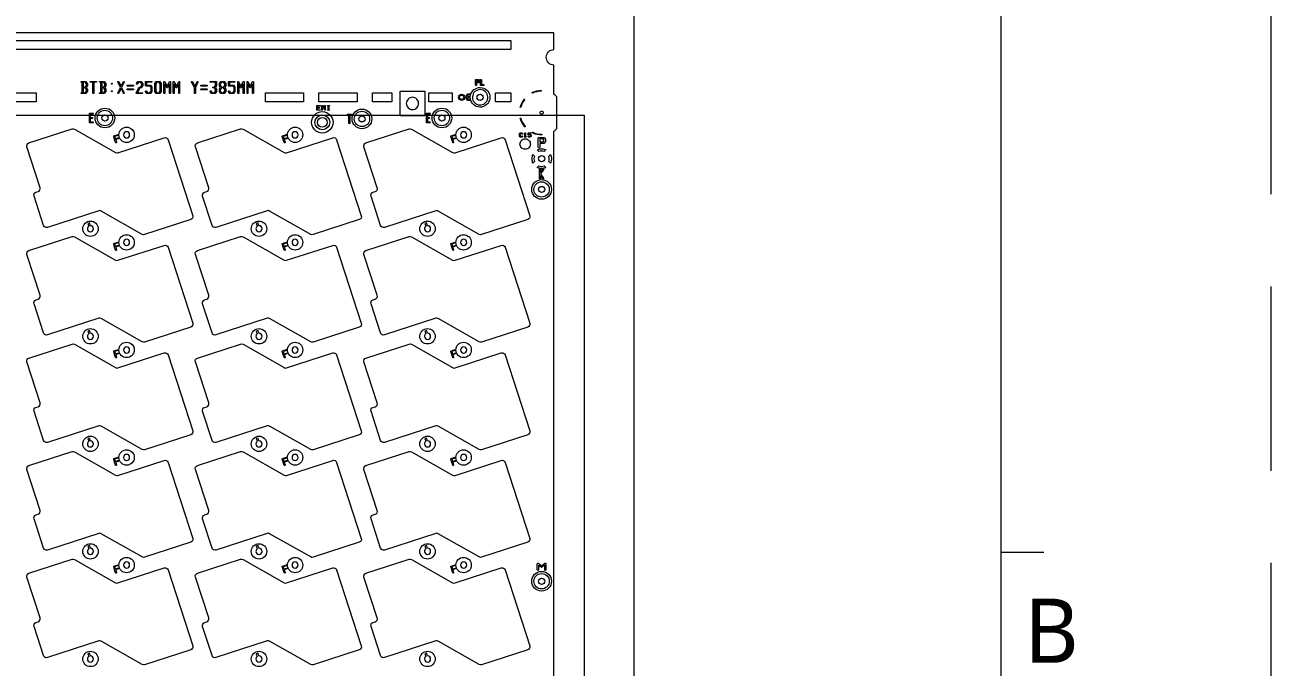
# Model space of a CAD drawing. Extents: x 3811 to 4077, y -444 to -307.
# Drawn here: x 4056.54 to 4076.8, y -376.53 to -366.08 of the extents above; entities that cross this region are included whole.
import ezdxf

# ---------------------------------------------------------------- set-up
doc = ezdxf.new("R2010")
doc.units = 0
doc.linetypes.add('PHANTOM', pattern=[29.5, 9.5, -1.5, 3, -1.5, 3, -1.5, 9.5])
doc.layers.get('0').update_dxf_attribs({"lineweight": 9})
doc.layers.add('0PAPERF', color=2, linetype='PHANTOM', lineweight=9, plot=False)
doc.layers.add('備註', color=1, linetype='Continuous', lineweight=9)
doc.styles.get("Standard").update_dxf_attribs({"font": 'PMingLiU.ttf'})

msp = doc.modelspace()

# ---------------------------------------------------------------- linework, layer by layer
for p, q in [((4072.407, -441.545), (4072.407, -348.532)), ((4057.477, -367.195), (4057.454, -367.195)), ((4057.777, -367.195), (4057.754, -367.195)), ((4061.472, -367.467), (4061.461, -367.467)), ((4065.081, -368.325), (4065.054, -368.298)), ((4072.407, -374.659), (4073.104, -374.659))]:
    msp.add_line(p, q)
at = {"linetype": 'Continuous'}
for points in [[(4038.337, -408.525, -1), (4038.337, -408.485), (4038.437, -408.485), (4038.437, -406.805), (4038.437, -386.525), (4038.337, -386.525, -1), (4038.337, -386.485), (4038.437, -386.485), (4038.437, -366.205), (4038.437, -364.525), (4038.337, -364.525, -1), (4038.337, -364.485), (4038.437, -364.485), (4038.437, -362.355), (4039.737, -362.355), (4065.137, -362.355), (4066.437, -362.355), (4066.437, -364.485), (4066.537, -364.485, -1), (4066.537, -364.525), (4066.437, -364.525), (4066.437, -366.205)], [(4065.137, -396.13), (4065.137, -386.804, 0.044688), (4065.187, -386.764), (4065.187, -386.246, 0.044688), (4065.137, -386.205), (4065.137, -376.88), (4065.137, -367.804, 0.044688), (4065.187, -367.764), (4065.187, -367.246, 0.044688), (4065.137, -367.205), (4065.137, -366.73, -0.414215), (4065.012, -366.605, -0.414215), (4065.137, -366.48), (4065.137, -366.205), (4039.737, -366.205)], [(4066.437, -366.205), (4066.437, -386.485), (4066.537, -386.485, -1), (4066.537, -386.525), (4066.437, -386.525), (4066.437, -406.055), (4066.242, -406.055), (4066.242, -406.955), (4066.437, -406.955), (4066.437, -408.485), (4066.537, -408.485, -1), (4066.537, -408.525), (4066.437, -408.525), (4066.437, -410.655), (4065.137, -410.655)], [(4057.454, -367.195, -1), (4057.454, -367.18), (4057.469, -367.18), (4057.469, -367.095), (4057.469, -367.011), (4057.454, -367.011, -1), (4057.454, -366.996), (4057.477, -366.996), (4057.521, -366.996, -0.240361), (4057.527, -366.999), (4057.55, -367.03, -0.159612), (4057.551, -367.034), (4057.551, -367.065, -0.159612), (4057.55, -367.069), (4057.531, -367.095), (4057.55, -367.121, -0.159612), (4057.551, -367.126), (4057.551, -367.157, -0.159612), (4057.55, -367.161), (4057.527, -367.192, -0.240361), (4057.521, -367.195), (4057.477, -367.195)], [(4057.754, -367.195, -1), (4057.754, -367.18), (4057.769, -367.18), (4057.769, -367.095), (4057.769, -367.011), (4057.754, -367.011, -1), (4057.754, -366.996), (4057.777, -366.996), (4057.821, -366.996, -0.240361), (4057.827, -366.999), (4057.85, -367.03, -0.159612), (4057.851, -367.034), (4057.851, -367.065, -0.159612), (4057.85, -367.069), (4057.831, -367.095), (4057.85, -367.121, -0.159612), (4057.851, -367.126), (4057.851, -367.157, -0.159612), (4057.85, -367.161), (4057.827, -367.192, -0.240361), (4057.821, -367.195), (4057.777, -367.195)], [(4058.047, -367.184), (4058.09, -367.095), (4058.047, -367.007, -1), (4058.061, -367), (4058.099, -367.078)], [(4058.099, -367.113), (4058.061, -367.19, -1), (4058.047, -367.184)], [(4058.099, -367.078), (4058.137, -367, -1), (4058.15, -367.007), (4058.107, -367.095), (4058.15, -367.184, -1), (4058.137, -367.19), (4058.099, -367.113)], [(4058.347, -367.184), (4058.392, -367.092, -0.287753), (4058.399, -367.088), (4058.417, -367.088), (4058.436, -367.062), (4058.436, -367.037), (4058.417, -367.011), (4058.381, -367.011), (4058.36, -367.039, -1), (4058.348, -367.03), (4058.37, -366.999, -0.240361), (4058.377, -366.996), (4058.421, -366.996, -0.240361), (4058.427, -366.999), (4058.45, -367.03, -0.159612), (4058.451, -367.034), (4058.451, -367.065, -0.159612), (4058.45, -367.069), (4058.427, -367.1, -0.240361), (4058.421, -367.103), (4058.404, -367.103), (4058.366, -367.18)], [(4058.797, -367.187), (4058.797, -367.004, -0.796906), (4058.811, -367), (4058.849, -367.078)], [(4058.812, -367.037), (4058.812, -367.187, -1), (4058.797, -367.187)], [(4058.886, -367.037), (4058.856, -367.099, -0.625713), (4058.842, -367.099), (4058.812, -367.037)], [(4058.849, -367.078), (4058.887, -367, -0.796918), (4058.901, -367.004), (4058.901, -367.187, -1), (4058.886, -367.187), (4058.886, -367.037)], [(4058.947, -367.187), (4058.947, -367.004, -0.796906), (4058.961, -367), (4058.999, -367.078)], [(4058.962, -367.037), (4058.962, -367.187, -1), (4058.947, -367.187)], [(4059.036, -367.037), (4059.006, -367.099, -0.625713), (4058.992, -367.099), (4058.962, -367.037)], [(4058.999, -367.078), (4059.037, -367, -0.796918), (4059.051, -367.004), (4059.051, -367.187, -1), (4059.036, -367.187), (4059.036, -367.037)], [(4059.247, -367.007, -1), (4059.261, -367), (4059.299, -367.078)], [(4059.299, -367.078), (4059.337, -367, -1), (4059.35, -367.007), (4059.307, -367.097), (4059.307, -367.187, -1), (4059.291, -367.187), (4059.291, -367.097), (4059.247, -367.007)], [(4059.997, -367.187), (4059.997, -367.004, -0.796906), (4060.011, -367), (4060.049, -367.078)], [(4060.012, -367.037), (4060.012, -367.187, -1), (4059.997, -367.187)], [(4060.086, -367.037), (4060.056, -367.099, -0.625713), (4060.042, -367.099), (4060.012, -367.037)], [(4060.049, -367.078), (4060.087, -367, -0.796918), (4060.101, -367.004), (4060.101, -367.187, -1), (4060.086, -367.187), (4060.086, -367.037)], [(4060.147, -367.187), (4060.147, -367.004, -0.796906), (4060.161, -367), (4060.199, -367.078)], [(4060.162, -367.037), (4060.162, -367.187, -1), (4060.147, -367.187)], [(4060.236, -367.037), (4060.206, -367.099, -0.625713), (4060.192, -367.099), (4060.162, -367.037)], [(4060.199, -367.078), (4060.237, -367, -0.796918), (4060.251, -367.004), (4060.251, -367.187, -1), (4060.236, -367.187), (4060.236, -367.037)], [(4058.366, -367.18), (4058.444, -367.18, -1), (4058.444, -367.195), (4058.354, -367.195, -0.554724), (4058.347, -367.184)], [(4063.816, -367.222), (4063.817, -367.223, -0.394811), (4063.817, -367.235), (4063.813, -367.24, 0.028825), (4063.812, -367.255)], [(4064.649, -367.288, -1), (4064.657, -367.294, 0.097325), (4064.598, -367.416, -1), (4064.589, -367.413)], [(4064.928, -367.145, -1), (4064.928, -367.155, 0.102495), (4064.79, -367.187, -1), (4064.786, -367.178)], [(4061.364, -367.462), (4061.364, -367.392, -0.742416), (4061.373, -367.39), (4061.392, -367.418)], [(4061.374, -367.409), (4061.374, -367.462, -1), (4061.364, -367.462)], [(4061.41, -367.409), (4061.396, -367.43, -0.535214), (4061.388, -367.43), (4061.374, -367.409)], [(4061.392, -367.418), (4061.411, -367.39, -0.742402), (4061.42, -367.392), (4061.42, -367.462, -1), (4061.41, -367.462), (4061.41, -367.409)], [(4061.461, -367.467, -1), (4061.461, -367.457), (4061.467, -367.457), (4061.467, -367.397), (4061.461, -367.397, -1), (4061.461, -367.387), (4061.472, -367.387), (4061.484, -367.387, -1), (4061.484, -367.397), (4061.477, -367.397), (4061.477, -367.457), (4061.484, -367.457, -1), (4061.484, -367.467), (4061.472, -367.467)], [(4064.589, -367.599, -1), (4064.599, -367.596, 0.108662), (4064.668, -367.729, -1), (4064.661, -367.736)], [(4064.666, -367.852), (4064.664, -367.853, -1), (4064.657, -367.846)], [(4064.671, -367.904), (4064.661, -367.904, -1), (4064.661, -367.894), (4064.666, -367.894), (4064.666, -367.852)], [(4064.657, -367.846), (4064.667, -367.836, -0.669786), (4064.676, -367.839), (4064.676, -367.894), (4064.681, -367.894, -1), (4064.681, -367.904), (4064.671, -367.904)], [(4064.791, -367.834, -1), (4064.795, -367.825, 0.105049), (4064.937, -367.855, -1), (4064.937, -367.865)], [(4064.867, -368.111, -0.113254), (4064.937, -368.095, -0.113254), (4065.006, -368.111)], [(4065.006, -368.111), (4064.98, -368.137, 0.088223), (4064.937, -368.13, 0.088221), (4064.894, -368.137), (4064.867, -368.111)], [(4064.793, -368.185), (4064.819, -368.212, 0.088223), (4064.812, -368.255, 0.088221), (4064.819, -368.298), (4064.793, -368.325)], [(4065.054, -368.298, 0.088223), (4065.062, -368.255, 0.088221), (4065.054, -368.212), (4065.081, -368.185)], [(4065.081, -368.185, -0.113254), (4065.097, -368.255, -0.113254), (4065.081, -368.325)], [(4064.867, -368.399), (4064.894, -368.372, 0.088223), (4064.937, -368.38, 0.088221), (4064.98, -368.372), (4065.006, -368.399)], [(4065.006, -368.399, -0.113255), (4064.937, -368.415, -0.113253), (4064.867, -368.399)], [(4064.904, -368.575), (4064.904, -368.431, -1), (4064.919, -368.431), (4064.919, -368.479)], [(4064.919, -368.527), (4064.919, -368.575, -1), (4064.904, -368.575)], [(4064.919, -368.479), (4064.955, -368.427, -1), (4064.967, -368.435), (4064.92, -368.503), (4064.967, -368.571, -1), (4064.955, -368.579), (4064.919, -368.527)], [(4064.867, -374.944), (4064.867, -374.844, -0.63678), (4064.884, -374.837), (4064.937, -374.881), (4064.99, -374.837, -0.63678), (4065.007, -374.844), (4065.007, -374.944, -1), (4064.987, -374.944), (4064.987, -374.866)], [(4064.887, -374.866), (4064.887, -374.944, -1), (4064.867, -374.944)], [(4064.987, -374.866), (4064.943, -374.902, -0.362064), (4064.931, -374.902), (4064.887, -374.866)]]:
    msp.add_lwpolyline(points, format="xyb", dxfattribs=at)
for points in [[(4052.565, -366.48), (4052.565, -366.33), (4064.437, -366.33), (4064.437, -366.48)], [(4057.484, -367.088), (4057.517, -367.088), (4057.536, -367.062), (4057.536, -367.037), (4057.517, -367.011), (4057.484, -367.011)], [(4057.484, -367.18), (4057.517, -367.18), (4057.536, -367.154), (4057.536, -367.128), (4057.517, -367.103), (4057.484, -367.103)], [(4057.784, -367.088), (4057.817, -367.088), (4057.836, -367.062), (4057.836, -367.037), (4057.817, -367.011), (4057.784, -367.011)], [(4057.784, -367.18), (4057.817, -367.18), (4057.836, -367.154), (4057.836, -367.128), (4057.817, -367.103), (4057.784, -367.103)], [(4058.662, -367.154), (4058.681, -367.18), (4058.717, -367.18), (4058.736, -367.154), (4058.736, -367.037), (4058.717, -367.011), (4058.681, -367.011), (4058.662, -367.037)], [(4059.712, -367.062), (4059.731, -367.088), (4059.767, -367.088), (4059.786, -367.062), (4059.786, -367.037), (4059.767, -367.011), (4059.731, -367.011), (4059.712, -367.037)], [(4059.712, -367.154), (4059.731, -367.18), (4059.767, -367.18), (4059.786, -367.154), (4059.786, -367.128), (4059.767, -367.103), (4059.731, -367.103), (4059.712, -367.128)], [(4063.878, -367.007), (4063.9, -367.007), (4063.908, -366.997), (4063.908, -366.988), (4063.9, -366.978), (4063.878, -366.978)], [(4056.097, -367.33), (4056.097, -367.18), (4056.717, -367.18), (4056.717, -367.33)], [(4060.447, -367.33), (4060.447, -367.18), (4061.067, -367.18), (4061.067, -367.33)], [(4061.317, -367.33), (4061.317, -367.18), (4061.937, -367.18), (4061.937, -367.33)], [(4062.187, -367.33), (4062.187, -367.18), (4062.5, -367.18), (4062.5, -367.33)], [(4062.637, -367.555), (4062.637, -367.155), (4063.037, -367.155), (4063.037, -367.555)], [(4063.101, -367.33), (4063.101, -367.18), (4063.485, -367.18), (4063.485, -367.33)], [(4064.187, -367.33), (4064.187, -367.18), (4064.437, -367.18), (4064.437, -367.33)], [(4064.906, -367.982), (4064.963, -367.982), (4064.975, -367.965), (4064.975, -367.949), (4064.963, -367.932), (4064.906, -367.932)]]:
    msp.add_lwpolyline(points, close=True, dxfattribs=at)
for points in [[(4057.604, -367.011, -1), (4057.604, -366.996), (4057.649, -366.996), (4057.694, -366.996, -1), (4057.694, -367.011), (4057.657, -367.011), (4057.657, -367.187, -1), (4057.641, -367.187), (4057.641, -367.011)], [(4058.204, -367.072, -1), (4058.204, -367.057), (4058.294, -367.057, -1), (4058.294, -367.072)], [(4058.204, -367.134, -1), (4058.204, -367.118), (4058.294, -367.118, -1), (4058.294, -367.134)], [(4058.497, -367.065), (4058.497, -367.004, -0.414239), (4058.504, -366.996), (4058.594, -366.996, -1), (4058.594, -367.011), (4058.512, -367.011), (4058.512, -367.057), (4058.571, -367.057, -0.240361), (4058.577, -367.06), (4058.6, -367.091, -0.159612), (4058.601, -367.095), (4058.601, -367.157, -0.159612), (4058.6, -367.161), (4058.577, -367.192, -0.240361), (4058.571, -367.195), (4058.527, -367.195, -0.240361), (4058.52, -367.192), (4058.498, -367.161, -1), (4058.51, -367.152), (4058.531, -367.18), (4058.567, -367.18), (4058.586, -367.154), (4058.586, -367.098), (4058.567, -367.072), (4058.504, -367.072, -0.414239)], [(4058.647, -367.157), (4058.647, -367.034, -0.159612), (4058.648, -367.03), (4058.67, -366.999, -0.240361), (4058.677, -366.996), (4058.721, -366.996, -0.240361), (4058.727, -366.999), (4058.75, -367.03, -0.159612), (4058.751, -367.034), (4058.751, -367.157, -0.159612), (4058.75, -367.161), (4058.727, -367.192, -0.240361), (4058.721, -367.195), (4058.677, -367.195, -0.240361), (4058.67, -367.192), (4058.648, -367.161, -0.159612)], [(4059.404, -367.072, -1), (4059.404, -367.057), (4059.494, -367.057, -1), (4059.494, -367.072)], [(4059.404, -367.134, -1), (4059.404, -367.118), (4059.494, -367.118, -1), (4059.494, -367.134)], [(4059.548, -367.161, -1), (4059.56, -367.152), (4059.581, -367.18), (4059.617, -367.18), (4059.636, -367.154), (4059.636, -367.128), (4059.617, -367.103), (4059.599, -367.103, -1), (4059.599, -367.088), (4059.617, -367.088), (4059.636, -367.062), (4059.636, -367.011), (4059.554, -367.011, -1), (4059.554, -366.996), (4059.644, -366.996, -0.414239), (4059.651, -367.004), (4059.651, -367.065, -0.159612), (4059.65, -367.069), (4059.631, -367.095), (4059.65, -367.121, -0.159612), (4059.651, -367.126), (4059.651, -367.157, -0.159612), (4059.65, -367.161), (4059.627, -367.192, -0.240361), (4059.621, -367.195), (4059.577, -367.195, -0.240361), (4059.57, -367.192)], [(4059.697, -367.157), (4059.697, -367.126, -0.159612), (4059.698, -367.121), (4059.717, -367.095), (4059.698, -367.069, -0.159612), (4059.697, -367.065), (4059.697, -367.034, -0.159612), (4059.698, -367.03), (4059.72, -366.999, -0.240361), (4059.727, -366.996), (4059.771, -366.996, -0.240361), (4059.777, -366.999), (4059.8, -367.03, -0.159612), (4059.801, -367.034), (4059.801, -367.065, -0.159612), (4059.8, -367.069), (4059.781, -367.095), (4059.8, -367.121, -0.159612), (4059.801, -367.126), (4059.801, -367.157, -0.159612), (4059.8, -367.161), (4059.777, -367.192, -0.240361), (4059.771, -367.195), (4059.727, -367.195, -0.240361), (4059.72, -367.192), (4059.698, -367.161, -0.159612)], [(4059.847, -367.065), (4059.847, -367.004, -0.414239), (4059.854, -366.996), (4059.944, -366.996, -1), (4059.944, -367.011), (4059.862, -367.011), (4059.862, -367.057), (4059.921, -367.057, -0.240361), (4059.927, -367.06), (4059.95, -367.091, -0.159612), (4059.951, -367.095), (4059.951, -367.157, -0.159612), (4059.95, -367.161), (4059.927, -367.192, -0.240361), (4059.921, -367.195), (4059.877, -367.195, -0.240361), (4059.87, -367.192), (4059.848, -367.161, -1), (4059.86, -367.152), (4059.881, -367.18), (4059.917, -367.18), (4059.936, -367.154), (4059.936, -367.098), (4059.917, -367.072), (4059.854, -367.072, -0.414239)], [(4063.714, -367.276), (4063.714, -367.253), (4063.714, -367.229, -0.190123), (4063.717, -367.223), (4063.738, -367.2, -0.209079), (4063.745, -367.197), (4063.788, -367.197, -5.530988), (4063.786, -367.309), (4063.745, -367.309, -0.209079), (4063.738, -367.306), (4063.717, -367.282, -0.190123)], [(4063.864, -367.056), (4063.864, -367.014), (4063.864, -366.971, -0.414239), (4063.871, -366.964), (4063.904, -366.964, -0.234442), (4063.909, -366.967), (4063.92, -366.981, -0.166397), (4063.922, -366.985), (4063.922, -366.999, -0.166398), (4063.92, -367.004), (4063.909, -367.018, -0.234442), (4063.904, -367.021), (4063.878, -367.021), (4063.878, -367.056, -1)], [(4063.944, -367.056), (4063.944, -366.971, -1), (4063.958, -366.971), (4063.958, -367.049), (4063.995, -367.049, -1), (4063.995, -367.063), (4063.951, -367.063, -0.414239)], [(4062.737, -367.355, 0.414216), (4062.837, -367.455, 0.414216), (4062.937, -367.355, 0.414216), (4062.837, -367.255, 0.414216)], [(4063.732, -367.244), (4063.777, -367.244, -0.04604), (4063.782, -367.215), (4063.749, -367.215), (4063.732, -367.233)], [(4063.732, -367.273), (4063.749, -367.291), (4063.781, -367.291, -0.045869), (4063.777, -367.262), (4063.732, -367.262)], [(4063.887, -367.255, -0.414217), (4063.937, -367.205, -0.414217), (4063.987, -367.255, -0.414217), (4063.937, -367.305, -0.414217)], [(4057.584, -367.665), (4057.584, -367.593), (4057.584, -367.521, -0.414241), (4057.592, -367.513), (4057.642, -367.513, -1), (4057.642, -367.528), (4057.599, -367.528), (4057.599, -367.585), (4057.629, -367.585, -1), (4057.629, -367.6), (4057.599, -367.6), (4057.599, -367.657), (4057.642, -367.657, -1), (4057.642, -367.672), (4057.592, -367.672, -0.414241)], [(4057.786, -367.592, -0.414217), (4057.836, -367.542, -0.414217), (4057.886, -367.592, -0.414217), (4057.836, -367.642, -0.414217)], [(4061.196, -367.663, -0.414215), (4061.371, -367.488, -0.414215), (4061.546, -367.663, -0.414215), (4061.371, -367.838, -0.414215)], [(4061.284, -367.462), (4061.284, -367.427), (4061.284, -367.392, -0.414253), (4061.289, -367.387), (4061.335, -367.387, -1), (4061.335, -367.397), (4061.294, -367.397), (4061.294, -367.422), (4061.324, -367.422, -1), (4061.324, -367.432), (4061.294, -367.432), (4061.294, -367.457), (4061.335, -367.457, -1), (4061.335, -367.467), (4061.289, -367.467, -0.414253)], [(4061.788, -367.543, -1), (4061.788, -367.528), (4061.813, -367.528), (4061.838, -367.528, -1), (4061.838, -367.543), (4061.82, -367.543), (4061.82, -367.679, -1), (4061.805, -367.679), (4061.805, -367.543)], [(4063.064, -367.665), (4063.064, -367.593), (4063.064, -367.521, -0.414241), (4063.072, -367.513), (4063.122, -367.513, -1), (4063.122, -367.528), (4063.079, -367.528), (4063.079, -367.585), (4063.109, -367.585, -1), (4063.109, -367.6), (4063.079, -367.6), (4063.079, -367.657), (4063.122, -367.657, -1), (4063.122, -367.672), (4063.072, -367.672, -0.414241)], [(4063.266, -367.592, -0.414217), (4063.316, -367.542, -0.414217), (4063.366, -367.592, -0.414217), (4063.316, -367.642, -0.414217)], [(4064.912, -367.505, -0.414222), (4064.937, -367.48, -0.414222), (4064.962, -367.505, -0.414222), (4064.937, -367.53, -0.414222)], [(4061.966, -367.607, -0.414217), (4062.016, -367.557, -0.414217), (4062.066, -367.607, -0.414217), (4062.016, -367.657, -0.414217)], [(4056.568, -368.061, -0.41422), (4056.6, -367.998), (4057.302, -367.77, -0.211093), (4057.342, -367.774), (4058.009, -368.154, 0.211093), (4058.049, -368.158), (4058.801, -367.914, -0.41422), (4058.864, -367.946), (4059.265, -369.182, -0.414215), (4059.233, -369.245), (4058.482, -369.49, -0.211093), (4058.442, -369.485), (4057.775, -369.106, 0.211091), (4057.735, -369.101), (4056.902, -369.372, -0.414218), (4056.839, -369.34), (4056.684, -368.864, -0.414217), (4056.716, -368.801), (4056.752, -368.79, 0.414216), (4056.784, -368.727)], [(4057.979, -367.892, -0.414237), (4057.984, -367.882), (4058.05, -367.861, -1), (4058.054, -367.875), (4057.995, -367.894), (4058.007, -367.93), (4058.049, -367.916, -1), (4058.054, -367.93), (4058.012, -367.944), (4058.025, -367.986, -1), (4058.011, -367.991), (4057.995, -367.942), (4057.995, -367.942)], [(4058.139, -367.866, 0.414217), (4058.189, -367.916, 0.414217), (4058.239, -367.866, 0.414217), (4058.189, -367.816, 0.414217)], [(4059.308, -368.061, -0.41422), (4059.34, -367.998), (4060.042, -367.77, -0.211093), (4060.082, -367.774), (4060.749, -368.154, 0.211093), (4060.789, -368.158), (4061.541, -367.914, -0.41422), (4061.604, -367.946), (4062.005, -369.182, -0.414215), (4061.973, -369.245), (4061.222, -369.49, -0.211093), (4061.182, -369.485), (4060.515, -369.106, 0.211091), (4060.475, -369.101), (4059.642, -369.372, -0.414218), (4059.579, -369.34), (4059.424, -368.864, -0.414217), (4059.456, -368.801), (4059.492, -368.79, 0.414216), (4059.524, -368.727)], [(4060.719, -367.892, -0.414237), (4060.724, -367.882), (4060.79, -367.861, -1), (4060.794, -367.875), (4060.735, -367.894), (4060.747, -367.93), (4060.789, -367.916, -1), (4060.794, -367.93), (4060.752, -367.944), (4060.765, -367.986, -1), (4060.751, -367.991), (4060.735, -367.942), (4060.735, -367.942)], [(4060.879, -367.866, 0.414217), (4060.929, -367.916, 0.414217), (4060.979, -367.866, 0.414217), (4060.929, -367.816, 0.414217)], [(4062.048, -368.061, -0.41422), (4062.08, -367.998), (4062.782, -367.77, -0.211093), (4062.822, -367.774), (4063.489, -368.154, 0.211093), (4063.529, -368.158), (4064.281, -367.914, -0.41422), (4064.344, -367.946), (4064.745, -369.182, -0.414215), (4064.713, -369.245), (4063.962, -369.49, -0.211093), (4063.922, -369.485), (4063.255, -369.106, 0.211091), (4063.215, -369.101), (4062.382, -369.372, -0.414218), (4062.319, -369.34), (4062.164, -368.864, -0.414217), (4062.196, -368.801), (4062.232, -368.79, 0.414216), (4062.264, -368.727)], [(4063.459, -367.892, -0.414237), (4063.464, -367.882), (4063.53, -367.861, -1), (4063.534, -367.875), (4063.475, -367.894), (4063.487, -367.93), (4063.529, -367.916, -1), (4063.534, -367.93), (4063.492, -367.944), (4063.505, -367.986, -1), (4063.491, -367.991), (4063.475, -367.942), (4063.475, -367.942)], [(4063.619, -367.866, 0.414217), (4063.669, -367.916, 0.414217), (4063.719, -367.866, 0.414217), (4063.669, -367.816, 0.414217)], [(4064.576, -367.889), (4064.576, -367.849, -0.200121), (4064.577, -367.846), (4064.587, -367.836, -0.200121), (4064.591, -367.834), (4064.611, -367.834, -0.200121), (4064.614, -367.836), (4064.624, -367.846, -1), (4064.617, -367.853), (4064.608, -367.844), (4064.593, -367.844), (4064.586, -367.851), (4064.586, -367.887), (4064.593, -367.894), (4064.608, -367.894), (4064.617, -367.886, -1), (4064.624, -367.893), (4064.614, -367.903, -0.200121), (4064.611, -367.904), (4064.591, -367.904, -0.200121), (4064.587, -367.903), (4064.577, -367.893, -0.200121)], [(4064.585, -368.016, -0.414215), (4064.67, -367.931, -0.414215), (4064.755, -368.016, -0.414215), (4064.67, -368.101, -0.414215)], [(4064.716, -367.859), (4064.716, -367.839, -0.414253), (4064.721, -367.834), (4064.76, -367.834, -1), (4064.76, -367.844), (4064.726, -367.844), (4064.726, -367.854), (4064.751, -367.854, -0.200121), (4064.754, -367.856), (4064.764, -367.866, -0.200121), (4064.765, -367.869), (4064.765, -367.889, -0.200121), (4064.764, -367.893), (4064.754, -367.903, -0.200121), (4064.751, -367.904), (4064.731, -367.904, -0.200121), (4064.727, -367.903), (4064.717, -367.893, -1), (4064.724, -367.886), (4064.733, -367.894), (4064.748, -367.894), (4064.755, -367.887), (4064.755, -367.871), (4064.748, -367.864), (4064.721, -367.864, -0.414253)], [(4064.881, -368.069), (4064.881, -367.995), (4064.881, -367.92, -0.414226), (4064.894, -367.907), (4064.969, -367.907, -0.235848), (4064.979, -367.912), (4064.998, -367.937, -0.163746), (4065, -367.944), (4065, -367.97, -0.163734), (4064.998, -367.977), (4064.979, -368.002, -0.23584), (4064.969, -368.007), (4064.906, -368.007), (4064.906, -368.069, -1)], [(4064.887, -368.255, -0.414217), (4064.937, -368.205, -0.414217), (4064.987, -368.255, -0.414217), (4064.937, -368.305, -0.414217)], [(4064.887, -368.755, -0.414217), (4064.937, -368.705, -0.414217), (4064.987, -368.755, -0.414217), (4064.937, -368.805, -0.414217)], [(4057.477, -369.394, -0.414215), (4057.602, -369.269, -0.414215), (4057.727, -369.394, -0.414215), (4057.602, -369.519, -0.414215)], [(4057.552, -369.394, 0.414217), (4057.602, -369.444, 0.414217), (4057.652, -369.394, 0.414217), (4057.602, -369.344, 0.002897), (4057.601, -369.344), (4057.587, -369.299), (4057.558, -369.308), (4057.573, -369.353, 0.242589)], [(4060.217, -369.394, -0.414215), (4060.342, -369.269, -0.414215), (4060.467, -369.394, -0.414215), (4060.342, -369.519, -0.414215)], [(4060.292, -369.394, 0.414217), (4060.342, -369.444, 0.414217), (4060.392, -369.394, 0.414217), (4060.342, -369.344, 0.002897), (4060.341, -369.344), (4060.327, -369.299), (4060.298, -369.308), (4060.313, -369.353, 0.242589)], [(4062.957, -369.394, -0.414215), (4063.082, -369.269, -0.414215), (4063.207, -369.394, -0.414215), (4063.082, -369.519, -0.414215)], [(4063.032, -369.394, 0.414217), (4063.082, -369.444, 0.414217), (4063.132, -369.394, 0.414217), (4063.082, -369.344, 0.002897), (4063.081, -369.344), (4063.067, -369.299), (4063.038, -369.308), (4063.053, -369.353, 0.242589)], [(4056.568, -369.811, -0.41422), (4056.6, -369.748), (4057.302, -369.52, -0.211093), (4057.342, -369.524), (4058.009, -369.904, 0.211093), (4058.049, -369.908), (4058.801, -369.664, -0.41422), (4058.864, -369.696), (4059.265, -370.932, -0.414215), (4059.233, -370.995), (4058.482, -371.24, -0.211093), (4058.442, -371.235), (4057.775, -370.856, 0.211091), (4057.735, -370.851), (4056.902, -371.122, -0.414218), (4056.839, -371.09), (4056.684, -370.614, -0.414217), (4056.716, -370.551), (4056.752, -370.54, 0.414216), (4056.784, -370.477)], [(4058.139, -369.616, 0.414217), (4058.189, -369.666, 0.414217), (4058.239, -369.616, 0.414217), (4058.189, -369.566, 0.414217)], [(4059.308, -369.811, -0.41422), (4059.34, -369.748), (4060.042, -369.52, -0.211093), (4060.082, -369.524), (4060.749, -369.904, 0.211093), (4060.789, -369.908), (4061.541, -369.664, -0.41422), (4061.604, -369.696), (4062.005, -370.932, -0.414215), (4061.973, -370.995), (4061.222, -371.24, -0.211093), (4061.182, -371.235), (4060.515, -370.856, 0.211091), (4060.475, -370.851), (4059.642, -371.122, -0.414218), (4059.579, -371.09), (4059.424, -370.614, -0.414217), (4059.456, -370.551), (4059.492, -370.54, 0.414216), (4059.524, -370.477)], [(4060.879, -369.616, 0.414217), (4060.929, -369.666, 0.414217), (4060.979, -369.616, 0.414217), (4060.929, -369.566, 0.414217)], [(4062.048, -369.811, -0.41422), (4062.08, -369.748), (4062.782, -369.52, -0.211093), (4062.822, -369.524), (4063.489, -369.904, 0.211093), (4063.529, -369.908), (4064.281, -369.664, -0.41422), (4064.344, -369.696), (4064.745, -370.932, -0.414215), (4064.713, -370.995), (4063.962, -371.24, -0.211093), (4063.922, -371.235), (4063.255, -370.856, 0.211091), (4063.215, -370.851), (4062.382, -371.122, -0.414218), (4062.319, -371.09), (4062.164, -370.614, -0.414217), (4062.196, -370.551), (4062.232, -370.54, 0.414216), (4062.264, -370.477)], [(4063.619, -369.616, 0.414217), (4063.669, -369.666, 0.414217), (4063.719, -369.616, 0.414217), (4063.669, -369.566, 0.414217)], [(4057.979, -369.642, -0.414237), (4057.984, -369.632), (4058.05, -369.611, -1), (4058.054, -369.625), (4057.995, -369.644), (4058.007, -369.68), (4058.049, -369.666, -1), (4058.054, -369.68), (4058.012, -369.694), (4058.025, -369.736, -1), (4058.011, -369.741), (4057.995, -369.692), (4057.995, -369.692)], [(4060.719, -369.642, -0.414237), (4060.724, -369.632), (4060.79, -369.611, -1), (4060.794, -369.625), (4060.735, -369.644), (4060.747, -369.68), (4060.789, -369.666, -1), (4060.794, -369.68), (4060.752, -369.694), (4060.765, -369.736, -1), (4060.751, -369.741), (4060.735, -369.692), (4060.735, -369.692)], [(4063.459, -369.642, -0.414237), (4063.464, -369.632), (4063.53, -369.611, -1), (4063.534, -369.625), (4063.475, -369.644), (4063.487, -369.68), (4063.529, -369.666, -1), (4063.534, -369.68), (4063.492, -369.694), (4063.505, -369.736, -1), (4063.491, -369.741), (4063.475, -369.692), (4063.475, -369.692)], [(4057.477, -371.144, -0.414215), (4057.602, -371.019, -0.414215), (4057.727, -371.144, -0.414215), (4057.602, -371.269, -0.414215)], [(4057.552, -371.144, 0.414217), (4057.602, -371.194, 0.414217), (4057.652, -371.144, 0.414217), (4057.602, -371.094, 0.002897), (4057.601, -371.094), (4057.587, -371.049), (4057.558, -371.058), (4057.573, -371.103, 0.242589)], [(4060.217, -371.144, -0.414215), (4060.342, -371.019, -0.414215), (4060.467, -371.144, -0.414215), (4060.342, -371.269, -0.414215)], [(4060.292, -371.144, 0.414217), (4060.342, -371.194, 0.414217), (4060.392, -371.144, 0.414217), (4060.342, -371.094, 0.002897), (4060.341, -371.094), (4060.327, -371.049), (4060.298, -371.058), (4060.313, -371.103, 0.242589)], [(4062.957, -371.144, -0.414215), (4063.082, -371.019, -0.414215), (4063.207, -371.144, -0.414215), (4063.082, -371.269, -0.414215)], [(4063.032, -371.144, 0.414217), (4063.082, -371.194, 0.414217), (4063.132, -371.144, 0.414217), (4063.082, -371.094, 0.002897), (4063.081, -371.094), (4063.067, -371.049), (4063.038, -371.058), (4063.053, -371.103, 0.242589)], [(4056.568, -371.561, -0.41422), (4056.6, -371.498), (4057.302, -371.27, -0.211093), (4057.342, -371.274), (4058.009, -371.654, 0.211093), (4058.049, -371.658), (4058.801, -371.414, -0.41422), (4058.864, -371.446), (4059.265, -372.682, -0.414215), (4059.233, -372.745), (4058.482, -372.99, -0.211093), (4058.442, -372.985), (4057.775, -372.606, 0.211091), (4057.735, -372.601), (4056.902, -372.872, -0.414218), (4056.839, -372.84), (4056.684, -372.364, -0.414217), (4056.716, -372.301), (4056.752, -372.29, 0.414216), (4056.784, -372.227)], [(4057.979, -371.392, -0.414237), (4057.984, -371.382), (4058.05, -371.361, -1), (4058.054, -371.375), (4057.995, -371.394), (4058.007, -371.43), (4058.049, -371.416, -1), (4058.054, -371.43), (4058.012, -371.444), (4058.025, -371.486, -1), (4058.011, -371.491), (4057.995, -371.442), (4057.995, -371.442)], [(4058.139, -371.366, 0.414217), (4058.189, -371.416, 0.414217), (4058.239, -371.366, 0.414217), (4058.189, -371.316, 0.414217)], [(4059.308, -371.561, -0.41422), (4059.34, -371.498), (4060.042, -371.27, -0.211093), (4060.082, -371.274), (4060.749, -371.654, 0.211093), (4060.789, -371.658), (4061.541, -371.414, -0.41422), (4061.604, -371.446), (4062.005, -372.682, -0.414215), (4061.973, -372.745), (4061.222, -372.99, -0.211093), (4061.182, -372.985), (4060.515, -372.606, 0.211091), (4060.475, -372.601), (4059.642, -372.872, -0.414218), (4059.579, -372.84), (4059.424, -372.364, -0.414217), (4059.456, -372.301), (4059.492, -372.29, 0.414216), (4059.524, -372.227)], [(4060.719, -371.392, -0.414237), (4060.724, -371.382), (4060.79, -371.361, -1), (4060.794, -371.375), (4060.735, -371.394), (4060.747, -371.43), (4060.789, -371.416, -1), (4060.794, -371.43), (4060.752, -371.444), (4060.765, -371.486, -1), (4060.751, -371.491), (4060.735, -371.442), (4060.735, -371.442)], [(4060.879, -371.366, 0.414217), (4060.929, -371.416, 0.414217), (4060.979, -371.366, 0.414217), (4060.929, -371.316, 0.414217)], [(4062.048, -371.561, -0.41422), (4062.08, -371.498), (4062.782, -371.27, -0.211093), (4062.822, -371.274), (4063.489, -371.654, 0.211093), (4063.529, -371.658), (4064.281, -371.414, -0.41422), (4064.344, -371.446), (4064.745, -372.682, -0.414215), (4064.713, -372.745), (4063.962, -372.99, -0.211093), (4063.922, -372.985), (4063.255, -372.606, 0.211091), (4063.215, -372.601), (4062.382, -372.872, -0.414218), (4062.319, -372.84), (4062.164, -372.364, -0.414217), (4062.196, -372.301), (4062.232, -372.29, 0.414216), (4062.264, -372.227)], [(4063.459, -371.392, -0.414237), (4063.464, -371.382), (4063.53, -371.361, -1), (4063.534, -371.375), (4063.475, -371.394), (4063.487, -371.43), (4063.529, -371.416, -1), (4063.534, -371.43), (4063.492, -371.444), (4063.505, -371.486, -1), (4063.491, -371.491), (4063.475, -371.442), (4063.475, -371.442)], [(4063.619, -371.366, 0.414217), (4063.669, -371.416, 0.414217), (4063.719, -371.366, 0.414217), (4063.669, -371.316, 0.414217)], [(4057.477, -372.894, -0.414215), (4057.602, -372.769, -0.414215), (4057.727, -372.894, -0.414215), (4057.602, -373.019, -0.414215)], [(4057.552, -372.894, 0.414217), (4057.602, -372.944, 0.414217), (4057.652, -372.894, 0.414217), (4057.602, -372.844, 0.002897), (4057.601, -372.844), (4057.587, -372.799), (4057.558, -372.808), (4057.573, -372.853, 0.242589)], [(4060.217, -372.894, -0.414215), (4060.342, -372.769, -0.414215), (4060.467, -372.894, -0.414215), (4060.342, -373.019, -0.414215)], [(4060.292, -372.894, 0.414217), (4060.342, -372.944, 0.414217), (4060.392, -372.894, 0.414217), (4060.342, -372.844, 0.002897), (4060.341, -372.844), (4060.327, -372.799), (4060.298, -372.808), (4060.313, -372.853, 0.242589)], [(4062.957, -372.894, -0.414215), (4063.082, -372.769, -0.414215), (4063.207, -372.894, -0.414215), (4063.082, -373.019, -0.414215)], [(4063.032, -372.894, 0.414217), (4063.082, -372.944, 0.414217), (4063.132, -372.894, 0.414217), (4063.082, -372.844, 0.002897), (4063.081, -372.844), (4063.067, -372.799), (4063.038, -372.808), (4063.053, -372.853, 0.242589)], [(4056.568, -373.311, -0.41422), (4056.6, -373.248), (4057.302, -373.02, -0.211093), (4057.342, -373.024), (4058.009, -373.404, 0.211093), (4058.049, -373.408), (4058.801, -373.164, -0.41422), (4058.864, -373.196), (4059.265, -374.432, -0.414215), (4059.233, -374.495), (4058.482, -374.74, -0.211093), (4058.442, -374.735), (4057.775, -374.356, 0.211091), (4057.735, -374.351), (4056.902, -374.622, -0.414218), (4056.839, -374.59), (4056.684, -374.114, -0.414217), (4056.716, -374.051), (4056.752, -374.04, 0.414216), (4056.784, -373.977)], [(4057.979, -373.142, -0.414237), (4057.984, -373.132), (4058.05, -373.111, -1), (4058.054, -373.125), (4057.995, -373.144), (4058.007, -373.18), (4058.049, -373.166, -1), (4058.054, -373.18), (4058.012, -373.194), (4058.025, -373.236, -1), (4058.011, -373.241), (4057.995, -373.192), (4057.995, -373.192)], [(4058.139, -373.116, 0.414217), (4058.189, -373.166, 0.414217), (4058.239, -373.116, 0.414217), (4058.189, -373.066, 0.414217)], [(4059.308, -373.311, -0.41422), (4059.34, -373.248), (4060.042, -373.02, -0.211093), (4060.082, -373.024), (4060.749, -373.404, 0.211093), (4060.789, -373.408), (4061.541, -373.164, -0.41422), (4061.604, -373.196), (4062.005, -374.432, -0.414215), (4061.973, -374.495), (4061.222, -374.74, -0.211093), (4061.182, -374.735), (4060.515, -374.356, 0.211091), (4060.475, -374.351), (4059.642, -374.622, -0.414218), (4059.579, -374.59), (4059.424, -374.114, -0.414217), (4059.456, -374.051), (4059.492, -374.04, 0.414216), (4059.524, -373.977)], [(4060.719, -373.142, -0.414237), (4060.724, -373.132), (4060.79, -373.111, -1), (4060.794, -373.125), (4060.735, -373.144), (4060.747, -373.18), (4060.789, -373.166, -1), (4060.794, -373.18), (4060.752, -373.194), (4060.765, -373.236, -1), (4060.751, -373.241), (4060.735, -373.192), (4060.735, -373.192)], [(4060.879, -373.116, 0.414217), (4060.929, -373.166, 0.414217), (4060.979, -373.116, 0.414217), (4060.929, -373.066, 0.414217)], [(4062.048, -373.311, -0.41422), (4062.08, -373.248), (4062.782, -373.02, -0.211093), (4062.822, -373.024), (4063.489, -373.404, 0.211093), (4063.529, -373.408), (4064.281, -373.164, -0.41422), (4064.344, -373.196), (4064.745, -374.432, -0.414215), (4064.713, -374.495), (4063.962, -374.74, -0.211093), (4063.922, -374.735), (4063.255, -374.356, 0.211091), (4063.215, -374.351), (4062.382, -374.622, -0.414218), (4062.319, -374.59), (4062.164, -374.114, -0.414217), (4062.196, -374.051), (4062.232, -374.04, 0.414216), (4062.264, -373.977)], [(4063.459, -373.142, -0.414237), (4063.464, -373.132), (4063.53, -373.111, -1), (4063.534, -373.125), (4063.475, -373.144), (4063.487, -373.18), (4063.529, -373.166, -1), (4063.534, -373.18), (4063.492, -373.194), (4063.505, -373.236, -1), (4063.491, -373.241), (4063.475, -373.192), (4063.475, -373.192)], [(4063.619, -373.116, 0.414217), (4063.669, -373.166, 0.414217), (4063.719, -373.116, 0.414217), (4063.669, -373.066, 0.414217)], [(4057.477, -374.644, -0.414215), (4057.602, -374.519, -0.414215), (4057.727, -374.644, -0.414215), (4057.602, -374.769, -0.414215)], [(4057.552, -374.644, 0.414217), (4057.602, -374.694, 0.414217), (4057.652, -374.644, 0.414217), (4057.602, -374.594, 0.002897), (4057.601, -374.594), (4057.587, -374.549), (4057.558, -374.558), (4057.573, -374.603, 0.242589)], [(4060.217, -374.644, -0.414215), (4060.342, -374.519, -0.414215), (4060.467, -374.644, -0.414215), (4060.342, -374.769, -0.414215)], [(4060.292, -374.644, 0.414217), (4060.342, -374.694, 0.414217), (4060.392, -374.644, 0.414217), (4060.342, -374.594, 0.002897), (4060.341, -374.594), (4060.327, -374.549), (4060.298, -374.558), (4060.313, -374.603, 0.242589)], [(4062.957, -374.644, -0.414215), (4063.082, -374.519, -0.414215), (4063.207, -374.644, -0.414215), (4063.082, -374.769, -0.414215)], [(4063.032, -374.644, 0.414217), (4063.082, -374.694, 0.414217), (4063.132, -374.644, 0.414217), (4063.082, -374.594, 0.002897), (4063.081, -374.594), (4063.067, -374.549), (4063.038, -374.558), (4063.053, -374.603, 0.242589)], [(4056.568, -375.061, -0.41422), (4056.6, -374.998), (4057.302, -374.77, -0.211093), (4057.342, -374.774), (4058.009, -375.154, 0.211093), (4058.049, -375.158), (4058.801, -374.914, -0.41422), (4058.864, -374.946), (4059.265, -376.182, -0.414215), (4059.233, -376.245), (4058.482, -376.49, -0.211093), (4058.442, -376.485), (4057.775, -376.106, 0.211091), (4057.735, -376.101), (4056.902, -376.372, -0.414218), (4056.839, -376.34), (4056.684, -375.864, -0.414217), (4056.716, -375.801), (4056.752, -375.79, 0.414216), (4056.784, -375.727)], [(4058.139, -374.866, 0.414217), (4058.189, -374.916, 0.414217), (4058.239, -374.866, 0.414217), (4058.189, -374.816, 0.414217)], [(4059.308, -375.061, -0.41422), (4059.34, -374.998), (4060.042, -374.77, -0.211093), (4060.082, -374.774), (4060.749, -375.154, 0.211093), (4060.789, -375.158), (4061.541, -374.914, -0.41422), (4061.604, -374.946), (4062.005, -376.182, -0.414215), (4061.973, -376.245), (4061.222, -376.49, -0.211093), (4061.182, -376.485), (4060.515, -376.106, 0.211091), (4060.475, -376.101), (4059.642, -376.372, -0.414218), (4059.579, -376.34), (4059.424, -375.864, -0.414217), (4059.456, -375.801), (4059.492, -375.79, 0.414216), (4059.524, -375.727)], [(4060.879, -374.866, 0.414217), (4060.929, -374.916, 0.414217), (4060.979, -374.866, 0.414217), (4060.929, -374.816, 0.414217)], [(4062.048, -375.061, -0.41422), (4062.08, -374.998), (4062.782, -374.77, -0.211093), (4062.822, -374.774), (4063.489, -375.154, 0.211093), (4063.529, -375.158), (4064.281, -374.914, -0.41422), (4064.344, -374.946), (4064.745, -376.182, -0.414215), (4064.713, -376.245), (4063.962, -376.49, -0.211093), (4063.922, -376.485), (4063.255, -376.106, 0.211091), (4063.215, -376.101), (4062.382, -376.372, -0.414218), (4062.319, -376.34), (4062.164, -375.864, -0.414217), (4062.196, -375.801), (4062.232, -375.79, 0.414216), (4062.264, -375.727)], [(4063.619, -374.866, 0.414217), (4063.669, -374.916, 0.414217), (4063.719, -374.866, 0.414217), (4063.669, -374.816, 0.414217)], [(4057.979, -374.892, -0.414237), (4057.984, -374.882), (4058.05, -374.861, -1), (4058.054, -374.875), (4057.995, -374.894), (4058.007, -374.93), (4058.049, -374.916, -1), (4058.054, -374.93), (4058.012, -374.944), (4058.025, -374.986, -1), (4058.011, -374.991), (4057.995, -374.942), (4057.995, -374.942)], [(4060.719, -374.892, -0.414237), (4060.724, -374.882), (4060.79, -374.861, -1), (4060.794, -374.875), (4060.735, -374.894), (4060.747, -374.93), (4060.789, -374.916, -1), (4060.794, -374.93), (4060.752, -374.944), (4060.765, -374.986, -1), (4060.751, -374.991), (4060.735, -374.942), (4060.735, -374.942)], [(4063.459, -374.892, -0.414237), (4063.464, -374.882), (4063.53, -374.861, -1), (4063.534, -374.875), (4063.475, -374.894), (4063.487, -374.93), (4063.529, -374.916, -1), (4063.534, -374.93), (4063.492, -374.944), (4063.505, -374.986, -1), (4063.491, -374.991), (4063.475, -374.942), (4063.475, -374.942)], [(4064.887, -375.13, -0.414217), (4064.937, -375.08, -0.414217), (4064.987, -375.13, -0.414217), (4064.937, -375.18, -0.414217)], [(4057.477, -376.394, -0.414215), (4057.602, -376.269, -0.414215), (4057.727, -376.394, -0.414215), (4057.602, -376.519, -0.414215)], [(4057.552, -376.394, 0.414217), (4057.602, -376.444, 0.414217), (4057.652, -376.394, 0.414217), (4057.602, -376.344, 0.002897), (4057.601, -376.344), (4057.587, -376.299), (4057.558, -376.308), (4057.573, -376.353, 0.242589)], [(4060.217, -376.394, -0.414215), (4060.342, -376.269, -0.414215), (4060.467, -376.394, -0.414215), (4060.342, -376.519, -0.414215)], [(4060.292, -376.394, 0.414217), (4060.342, -376.444, 0.414217), (4060.392, -376.394, 0.414217), (4060.342, -376.344, 0.002897), (4060.341, -376.344), (4060.327, -376.299), (4060.298, -376.308), (4060.313, -376.353, 0.242589)], [(4062.957, -376.394, -0.414215), (4063.082, -376.269, -0.414215), (4063.207, -376.394, -0.414215), (4063.082, -376.519, -0.414215)], [(4063.032, -376.394, 0.414217), (4063.082, -376.444, 0.414217), (4063.132, -376.394, 0.414217), (4063.082, -376.344, 0.002897), (4063.081, -376.344), (4063.067, -376.299), (4063.038, -376.308), (4063.053, -376.353, 0.242589)]]:
    msp.add_lwpolyline(points, format="xyb", close=True, dxfattribs=at)
for centre, radius in [((4057.949, -367.034), 0.00762), ((4057.949, -367.157), 0.00762), ((4063.637, -367.255), 0.05), ((4063.637, -367.255), 0.035), ((4057.836, -367.592), 0.16), ((4057.836, -367.592), 0.125), ((4061.371, -367.663), 0.12), ((4062.016, -367.607), 0.16), ((4062.016, -367.607), 0.125), ((4063.316, -367.592), 0.16), ((4063.316, -367.592), 0.125), ((4058.189, -367.866), 0.125), ((4060.929, -367.866), 0.125), ((4061.371, -367.663), 0.08), ((4063.669, -367.866), 0.125), ((4064.937, -368.755), 0.16), ((4064.937, -368.755), 0.125), ((4058.189, -369.616), 0.125), ((4060.929, -369.616), 0.125), ((4063.669, -369.616), 0.125), ((4058.189, -371.366), 0.125), ((4060.929, -371.366), 0.125), ((4063.669, -371.366), 0.125), ((4058.189, -373.116), 0.125), ((4060.929, -373.116), 0.125), ((4063.669, -373.116), 0.125), ((4058.189, -374.866), 0.125), ((4060.929, -374.866), 0.125), ((4063.669, -374.866), 0.125), ((4064.937, -375.13), 0.16), ((4064.937, -375.13), 0.125)]:
    msp.add_circle(centre, radius)
for centre, radius, start, end in [((4063.937, -367.255), 0.125, 180, 164.8073), ((4064.937, -367.505), 0.36, 142.996, 165.2307), ((4064.937, -367.505), 0.36, 91.3848, 114.7929), ((4064.937, -367.505), 0.36, 195.1107, 219.9164), ((4064.937, -367.505), 0.36, 246.1397, 270.1269), ((4064.937, -368.255), 0.16, 154.155, 180), ((4064.937, -368.255), 0.16, 180, 205.845)]:
    msp.add_arc(centre, radius, start, end)
at = {"layer": '0PAPERF'}
msp.add_line((4076.798, -444.332), (4076.798, -343.304), dxfattribs=at)
at = {"layer": '備註', "color": 1, "linetype": 'Continuous'}
msp.add_lwpolyline([(4039.048, -367.546), (4065.627, -367.546), (4065.627, -386.112), (4039.048, -386.112)], close=True, dxfattribs=at)

# ---------------------------------------------------------------- texts
at = {"insert": (4072.785, -375.411), "char_height": 1.04509, "width": 1.9713, "attachment_point": 1}
msp.add_mtext('{\\fMicrosoft JhengHei|b0|i0|c136|p0;B}', dxfattribs=at)

doc.saveas('drawing.dxf')
